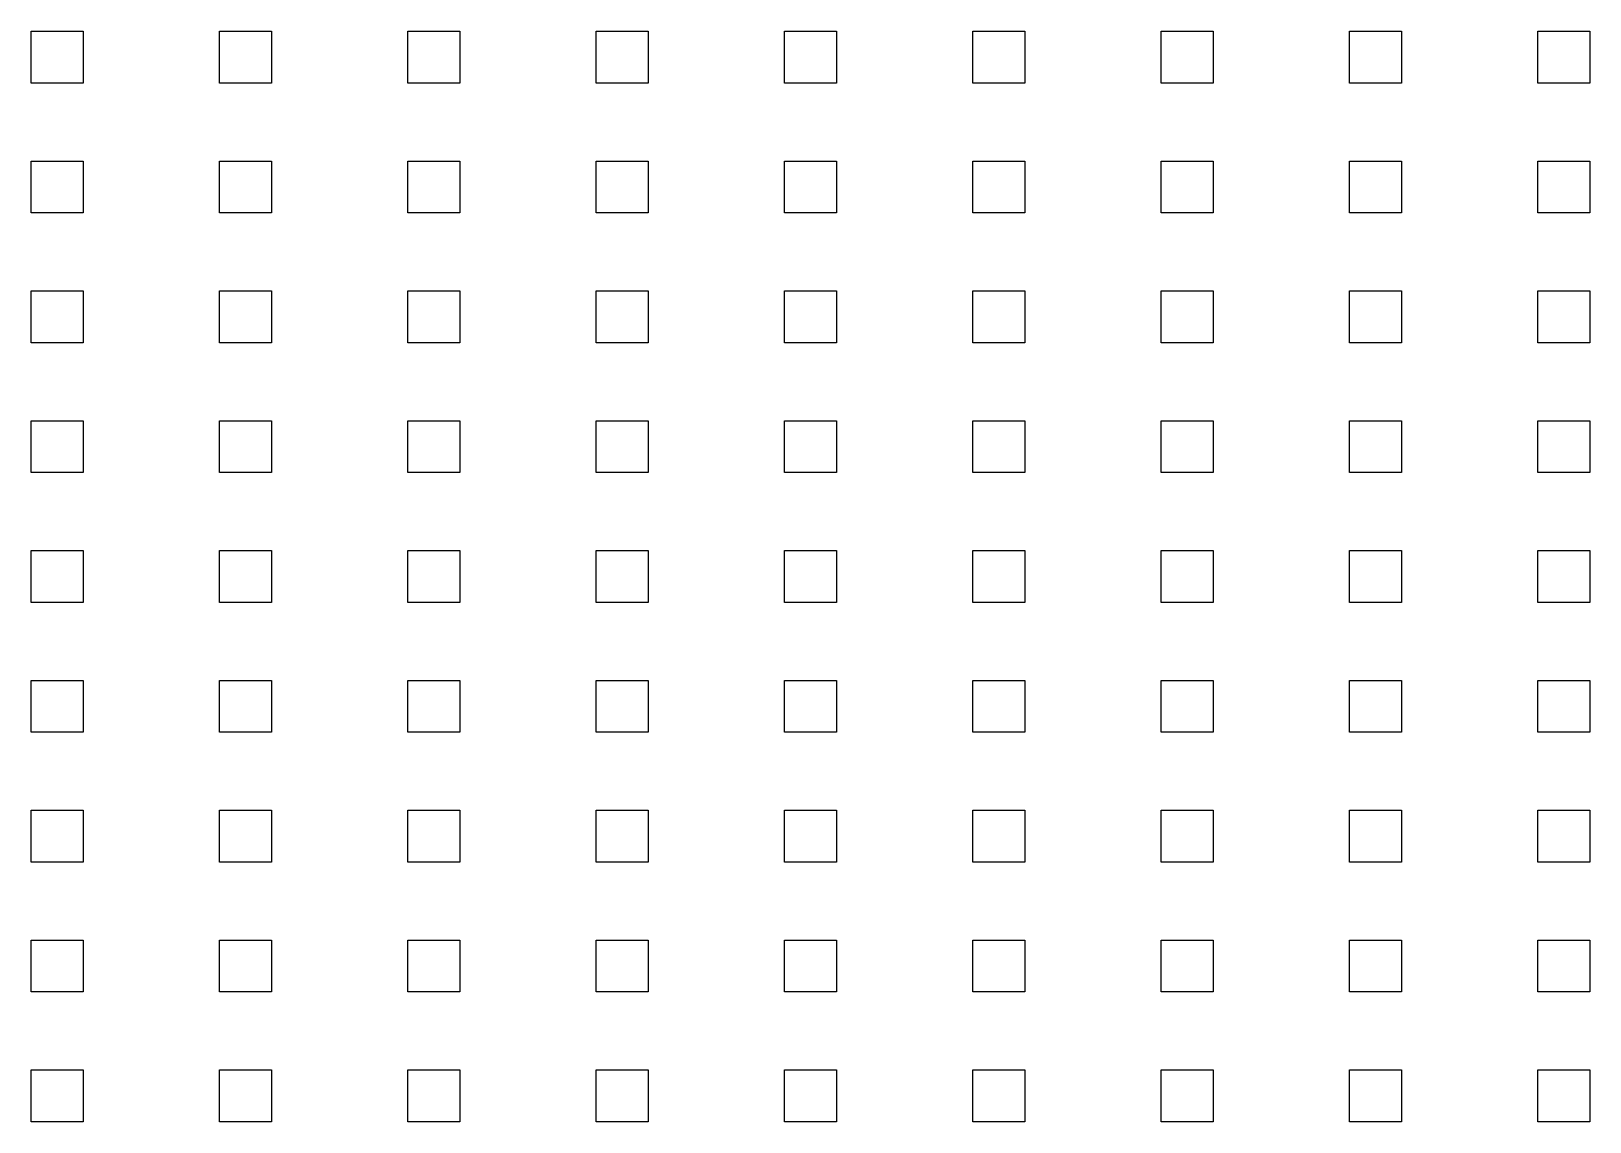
# Model space of a CAD drawing. Header units: millimetres. Extents: x 13 to 133, y -92 to -8.
import ezdxf

# ---------------------------------------------------------------- set-up
doc = ezdxf.new("R2010")
doc.units = ezdxf.units.MM
doc.header["$MEASUREMENT"] = 0
doc.layers.add('Ú²Ô 05', color=7, linetype='Continuous', true_color=0xffffff)

msp = doc.modelspace()

# ---------------------------------------------------------------- linework, layer by layer
at = {"layer": 'Ú²Ô 05'}
for p, q in [((12.5, -12, 21.95), (12.5, -8, 21.46)), ((12.5, -8, 21.46), (16.5, -8, 21.08)), ((16.5, -8, 21.08), (16.5, -12, 21.46)), ((27, -12, 19.8), (27, -8, 19.67)), ((27, -8, 19.67), (31, -8, 18.99)), ((31, -8, 18.99), (31, -12, 19.05)), ((41.5, -12, 16.89), (41.5, -8, 16.98)), ((41.5, -8, 16.98), (45.5, -8, 16.15)), ((45.5, -8, 16.15), (45.5, -12, 16.03)), ((56, -12, 13.73), (56, -8, 13.89)), ((56, -8, 13.89), (60, -8, 13.02)), ((60, -8, 13.02), (60, -12, 12.87)), ((70.5, -12, 10.72), (70.5, -8, 10.8)), ((70.5, -8, 10.8), (74.5, -8, 10)), ((74.5, -8, 10), (74.5, -12, 9.95)), ((85, -12, 8.14), (85, -8, 8.07)), ((85, -8, 8.07), (89, -8, 7.42)), ((89, -8, 7.42), (89, -12, 7.53)), ((99.5, -12, 6.2), (99.5, -8, 5.94)), ((99.5, -8, 5.94), (103.5, -8, 5.48)), ((103.5, -8, 5.48), (103.5, -12, 5.8)), ((114, -12, 5), (114, -8, 4.55)), ((114, -8, 4.55), (118, -8, 4.3)), ((118, -8, 4.3), (118, -12, 4.79)), ((128.5, -12, 4.48), (128.5, -8, 3.9)), ((128.5, -8, 3.9), (132.5, -8, 3.84)), ((132.5, -8, 3.84), (132.5, -12, 4.44)), ((16.5, -12, 21.46), (12.5, -12, 21.95)), ((31, -12, 19.05), (27, -12, 19.8)), ((45.5, -12, 16.03), (41.5, -12, 16.89)), ((60, -12, 12.87), (56, -12, 13.73)), ((74.5, -12, 9.95), (70.5, -12, 10.72)), ((89, -12, 7.53), (85, -12, 8.14)), ((103.5, -12, 5.8), (99.5, -12, 6.2)), ((118, -12, 4.79), (114, -12, 5)), ((132.5, -12, 4.44), (128.5, -12, 4.48)), ((12.5, -22, 22.52), (12.5, -18, 22.41)), ((12.5, -18, 22.41), (16.5, -18, 21.77)), ((16.5, -18, 21.77), (16.5, -22, 21.79)), ((27, -22, 19.62), (27, -18, 19.78)), ((27, -18, 19.78), (31, -18, 18.94)), ((31, -18, 18.94), (31, -22, 18.73)), ((41.5, -22, 16.37), (41.5, -18, 16.63)), ((41.5, -18, 16.63), (45.5, -18, 15.74)), ((45.5, -18, 15.74), (45.5, -22, 15.49)), ((56, -22, 13.28), (56, -18, 13.47)), ((56, -18, 13.47), (60, -18, 12.65)), ((60, -18, 12.65), (60, -22, 12.5)), ((70.5, -22, 10.65), (70.5, -18, 10.65)), ((70.5, -18, 10.65), (74.5, -18, 9.96)), ((74.5, -18, 9.96), (74.5, -22, 10.02)), ((85, -22, 8.63), (85, -18, 8.38)), ((85, -18, 8.38), (89, -18, 7.87)), ((89, -18, 7.87), (89, -22, 8.2)), ((99.5, -22, 7.33), (99.5, -18, 6.8)), ((99.5, -18, 6.8), (103.5, -18, 6.49)), ((103.5, -18, 6.49), (103.5, -22, 7.09)), ((114, -22, 6.68), (114, -18, 5.91)), ((114, -18, 5.91), (118, -18, 5.78)), ((118, -18, 5.78), (118, -22, 6.59)), ((128.5, -22, 6.53), (128.5, -18, 5.61)), ((128.5, -18, 5.61), (132.5, -18, 5.61)), ((132.5, -18, 5.61), (132.5, -22, 6.54)), ((16.5, -22, 21.79), (12.5, -22, 22.52)), ((31, -22, 18.73), (27, -22, 19.62)), ((45.5, -22, 15.49), (41.5, -22, 16.37)), ((60, -22, 12.5), (56, -22, 13.28)), ((74.5, -22, 10.02), (70.5, -22, 10.65)), ((89, -22, 8.2), (85, -22, 8.63)), ((103.5, -22, 7.09), (99.5, -22, 7.33)), ((118, -22, 6.59), (114, -22, 6.68)), ((132.5, -22, 6.54), (128.5, -22, 6.53)), ((12.5, -32, 22.14), (12.5, -28, 22.41)), ((12.5, -28, 22.41), (16.5, -28, 21.56)), ((16.5, -28, 21.56), (16.5, -32, 21.23)), ((27, -32, 18.73), (27, -28, 19.17)), ((27, -28, 19.17), (31, -28, 18.23)), ((31, -28, 18.23), (31, -32, 17.78)), ((41.5, -32, 15.43), (41.5, -28, 15.85)), ((41.5, -28, 15.85), (45.5, -28, 15)), ((45.5, -28, 15), (45.5, -32, 14.61)), ((56, -32, 12.74), (56, -28, 12.96)), ((56, -28, 12.96), (60, -28, 12.28)), ((60, -28, 12.28), (60, -32, 12.13)), ((70.5, -32, 10.8), (70.5, -28, 10.71)), ((70.5, -28, 10.71), (74.5, -28, 10.21)), ((74.5, -28, 10.21), (74.5, -32, 10.4)), ((85, -32, 9.59), (85, -28, 9.15)), ((85, -28, 9.15), (89, -28, 8.85)), ((89, -28, 8.85), (89, -32, 9.38)), ((99.5, -32, 9.07), (99.5, -28, 8.3)), ((99.5, -28, 8.3), (103.5, -28, 8.18)), ((103.5, -28, 8.18), (103.5, -32, 9.03)), ((114, -32, 9.08), (114, -28, 8.04)), ((114, -28, 8.04), (118, -28, 8.04)), ((118, -28, 8.04), (118, -32, 9.13)), ((128.5, -32, 9.3), (128.5, -28, 8.12)), ((128.5, -28, 8.12), (132.5, -28, 8.16)), ((132.5, -28, 8.16), (132.5, -32, 9.37)), ((16.5, -32, 21.23), (12.5, -32, 22.14)), ((31, -32, 17.78), (27, -32, 18.73)), ((45.5, -32, 14.61), (41.5, -32, 15.43)), ((60, -32, 12.13), (56, -32, 12.74)), ((74.5, -32, 10.4), (70.5, -32, 10.8)), ((89, -32, 9.38), (85, -32, 9.59)), ((103.5, -32, 9.03), (99.5, -32, 9.07)), ((118, -32, 9.13), (114, -32, 9.08)), ((132.5, -32, 9.37), (128.5, -32, 9.3)), ((12.5, -42, 20.85), (12.5, -38, 21.47)), ((12.5, -38, 21.47), (16.5, -38, 20.47)), ((16.5, -38, 20.47), (16.5, -42, 19.82)), ((27, -42, 17.18), (27, -38, 17.87)), ((27, -38, 17.87), (31, -38, 16.92)), ((31, -38, 16.92), (31, -42, 16.24)), ((41.5, -42, 14.12), (41.5, -38, 14.68)), ((41.5, -38, 14.68), (45.5, -38, 13.95)), ((45.5, -38, 13.95), (45.5, -42, 13.45)), ((56, -42, 12.14), (56, -38, 12.39)), ((56, -38, 12.39), (60, -38, 11.93)), ((60, -38, 11.93), (60, -42, 11.8)), ((70.5, -42, 11.19), (70.5, -38, 11.01)), ((70.5, -38, 11.01), (74.5, -38, 10.76)), ((74.5, -38, 10.76), (74.5, -42, 11.04)), ((85, -42, 10.93), (85, -38, 10.35)), ((85, -38, 10.35), (89, -38, 10.3)), ((89, -38, 10.3), (89, -42, 10.98)), ((99.5, -42, 11.33), (99.5, -38, 10.38)), ((99.5, -38, 10.38), (103.5, -38, 10.47)), ((103.5, -38, 10.47), (103.5, -42, 11.52)), ((114, -42, 12.05), (114, -38, 10.8)), ((114, -38, 10.8), (118, -38, 10.94)), ((118, -38, 10.94), (118, -42, 12.24)), ((128.5, -42, 12.63), (128.5, -38, 11.25)), ((128.5, -38, 11.25), (132.5, -38, 11.33)), ((132.5, -38, 11.33), (132.5, -42, 12.72)), ((16.5, -42, 19.82), (12.5, -42, 20.85)), ((31, -42, 16.24), (27, -42, 17.18)), ((45.5, -42, 13.45), (41.5, -42, 14.12)), ((60, -42, 11.8), (56, -42, 12.14)), ((74.5, -42, 11.04), (70.5, -42, 11.19)), ((89, -42, 10.98), (85, -42, 10.93)), ((103.5, -42, 11.52), (99.5, -42, 11.33)), ((118, -42, 12.24), (114, -42, 12.05)), ((132.5, -42, 12.72), (128.5, -42, 12.63)), ((12.5, -52, 18.78), (12.5, -48, 19.69)), ((12.5, -48, 19.69), (16.5, -48, 18.61)), ((16.5, -48, 18.61), (16.5, -52, 17.69)), ((27, -52, 15.09), (27, -48, 15.98)), ((27, -48, 15.98), (31, -48, 15.09)), ((31, -48, 15.09), (31, -52, 14.24)), ((41.5, -52, 12.51), (41.5, -48, 13.18)), ((41.5, -48, 13.18), (45.5, -48, 12.64)), ((45.5, -48, 12.64), (45.5, -52, 12.05)), ((56, -52, 11.44), (56, -48, 11.73)), ((56, -48, 11.73), (60, -48, 11.59)), ((60, -48, 11.59), (60, -52, 11.41)), ((70.5, -52, 11.69), (70.5, -48, 11.5)), ((70.5, -48, 11.5), (74.5, -48, 11.53)), ((74.5, -48, 11.53), (74.5, -52, 11.85)), ((85, -52, 12.53), (85, -48, 11.87)), ((85, -48, 11.87), (89, -48, 12.1)), ((89, -48, 12.1), (89, -52, 12.88)), ((99.5, -52, 13.95), (99.5, -48, 12.87)), ((99.5, -48, 12.87), (103.5, -48, 13.2)), ((103.5, -48, 13.2), (103.5, -52, 14.38)), ((114, -52, 15.39), (114, -48, 14.03)), ((114, -48, 14.03), (118, -48, 14.29)), ((118, -48, 14.29), (118, -52, 15.71)), ((128.5, -52, 16.26), (128.5, -48, 14.79)), ((128.5, -48, 14.79), (132.5, -48, 14.88)), ((132.5, -48, 14.88), (132.5, -52, 16.35)), ((16.5, -52, 17.69), (12.5, -52, 18.78)), ((31, -52, 14.24), (27, -52, 15.09)), ((45.5, -52, 12.05), (41.5, -52, 12.51)), ((60, -52, 11.41), (56, -52, 11.44)), ((74.5, -52, 11.85), (70.5, -52, 11.69)), ((89, -52, 12.88), (85, -52, 12.53)), ((103.5, -52, 14.38), (99.5, -52, 13.95)), ((118, -52, 15.71), (114, -52, 15.39)), ((132.5, -52, 16.35), (128.5, -52, 16.26)), ((12.5, -62, 16.1), (12.5, -58, 17.23)), ((12.5, -58, 17.23), (16.5, -58, 16.14)), ((16.5, -58, 16.14), (16.5, -62, 15.02)), ((27, -62, 12.63), (27, -58, 13.64)), ((27, -58, 13.64), (31, -58, 12.88)), ((31, -58, 12.88), (31, -62, 11.92)), ((41.5, -62, 10.72), (41.5, -58, 11.44)), ((41.5, -58, 11.44), (45.5, -58, 11.14)), ((45.5, -58, 11.14), (45.5, -62, 10.51)), ((56, -62, 10.64), (56, -58, 10.96)), ((56, -58, 10.96), (60, -58, 11.11)), ((60, -58, 11.11), (60, -62, 10.91)), ((70.5, -62, 12.06), (70.5, -58, 11.91)), ((70.5, -58, 11.91), (74.5, -58, 12.3)), ((74.5, -58, 12.3), (74.5, -62, 12.61)), ((85, -62, 14.26), (85, -58, 13.56)), ((85, -58, 13.56), (89, -58, 14.11)), ((89, -58, 14.11), (89, -62, 14.95)), ((99.5, -62, 16.77), (99.5, -58, 15.63)), ((99.5, -58, 15.63), (103.5, -58, 16.19)), ((103.5, -58, 16.19), (103.5, -62, 17.42)), ((114, -62, 18.88), (114, -58, 17.48)), ((114, -58, 17.48), (118, -58, 17.87)), ((118, -58, 17.87), (118, -62, 19.3)), ((128.5, -62, 19.94), (128.5, -58, 18.48)), ((128.5, -58, 18.48), (132.5, -58, 18.54)), ((132.5, -58, 18.54), (132.5, -62, 19.98)), ((16.5, -62, 15.02), (12.5, -62, 16.1)), ((31, -62, 11.92), (27, -62, 12.63)), ((45.5, -62, 10.51), (41.5, -62, 10.72)), ((60, -62, 10.91), (56, -62, 10.64)), ((74.5, -62, 12.61), (70.5, -62, 12.06)), ((89, -62, 14.95), (85, -62, 14.26)), ((103.5, -62, 17.42), (99.5, -62, 16.77)), ((118, -62, 19.3), (114, -62, 18.88)), ((132.5, -62, 19.98), (128.5, -62, 19.94)), ((12.5, -72, 13.07), (12.5, -68, 14.31)), ((12.5, -68, 14.31), (16.5, -68, 13.26)), ((16.5, -68, 13.26), (16.5, -72, 12.06)), ((27, -72, 10.02), (27, -68, 11.07)), ((27, -68, 11.07), (31, -68, 10.47)), ((31, -68, 10.47), (31, -72, 9.51)), ((41.5, -72, 8.93), (41.5, -68, 9.63)), ((41.5, -68, 9.63), (45.5, -68, 9.59)), ((45.5, -68, 9.59), (45.5, -72, 9)), ((56, -72, 9.93), (56, -68, 10.19)), ((56, -68, 10.19), (60, -68, 10.66)), ((60, -68, 10.66), (60, -72, 10.52)), ((70.5, -72, 12.58), (70.5, -68, 12.35)), ((70.5, -68, 12.35), (74.5, -68, 13.12)), ((74.5, -68, 13.12), (74.5, -72, 13.5)), ((85, -72, 16.08), (85, -68, 15.35)), ((85, -68, 15.35), (89, -68, 16.23)), ((89, -68, 16.23), (89, -72, 17.09)), ((99.5, -72, 19.61), (99.5, -68, 18.48)), ((99.5, -68, 18.48), (103.5, -68, 19.26)), ((103.5, -68, 19.26), (103.5, -72, 20.47)), ((114, -72, 22.28), (114, -68, 20.95)), ((114, -68, 20.95), (118, -68, 21.41)), ((118, -68, 21.41), (118, -72, 22.77)), ((128.5, -72, 23.38), (128.5, -68, 22.05)), ((128.5, -68, 22.05), (132.5, -68, 22.05)), ((132.5, -68, 22.05), (132.5, -72, 23.34)), ((16.5, -72, 12.06), (12.5, -72, 13.07)), ((31, -72, 9.51), (27, -72, 10.02)), ((45.5, -72, 9), (41.5, -72, 8.93)), ((60, -72, 10.52), (56, -72, 9.93)), ((74.5, -72, 13.5), (70.5, -72, 12.58)), ((89, -72, 17.09), (85, -72, 16.08)), ((103.5, -72, 20.47), (99.5, -72, 19.61)), ((118, -72, 22.77), (114, -72, 22.28)), ((132.5, -72, 23.34), (128.5, -72, 23.38)), ((12.5, -82, 9.96), (12.5, -78, 11.19)), ((12.5, -78, 11.19), (16.5, -78, 10.25)), ((16.5, -78, 10.25), (16.5, -82, 9.07)), ((27, -82, 7.49), (27, -78, 8.48)), ((27, -78, 8.48), (31, -78, 8.1)), ((31, -78, 8.1), (31, -82, 7.2)), ((41.5, -82, 7.32), (41.5, -78, 7.93)), ((41.5, -78, 7.93), (45.5, -78, 8.18)), ((45.5, -78, 8.18), (45.5, -82, 7.69)), ((56, -82, 9.45), (56, -78, 9.6)), ((56, -78, 9.6), (60, -78, 10.4)), ((60, -78, 10.4), (60, -82, 10.37)), ((70.5, -82, 13.31), (70.5, -78, 12.99)), ((70.5, -78, 12.99), (74.5, -78, 14.11)), ((74.5, -78, 14.11), (74.5, -82, 14.56)), ((85, -82, 17.96), (85, -78, 17.21)), ((85, -78, 17.21), (89, -78, 18.38)), ((89, -78, 18.38), (89, -82, 19.24)), ((99.5, -82, 22.32), (99.5, -78, 21.26)), ((99.5, -78, 21.26), (103.5, -78, 22.22)), ((103.5, -78, 22.22), (103.5, -82, 23.34)), ((114, -82, 25.38), (114, -78, 24.19)), ((114, -78, 24.19), (118, -78, 24.69)), ((118, -78, 24.69), (118, -82, 25.87)), ((128.5, -82, 26.32), (128.5, -78, 25.22)), ((128.5, -78, 25.22), (132.5, -78, 25.11)), ((132.5, -78, 25.11), (132.5, -82, 26.15)), ((16.5, -82, 9.07), (12.5, -82, 9.96)), ((31, -82, 7.2), (27, -82, 7.49)), ((45.5, -82, 7.69), (41.5, -82, 7.32)), ((60, -82, 10.37), (56, -82, 9.45)), ((74.5, -82, 14.56), (70.5, -82, 13.31)), ((89, -82, 19.24), (85, -82, 17.96)), ((103.5, -82, 23.34), (99.5, -82, 22.32)), ((118, -82, 25.87), (114, -82, 25.38)), ((132.5, -82, 26.15), (128.5, -82, 26.32)), ((12.5, -92, 7.03), (12.5, -88, 8.16)), ((12.5, -88, 8.16), (16.5, -88, 7.37)), ((16.5, -88, 7.37), (16.5, -92, 6.31)), ((27, -92, 5.28), (27, -88, 6.11)), ((27, -88, 6.11), (31, -88, 5.97)), ((31, -88, 5.97), (31, -92, 5.23)), ((41.5, -92, 6.06), (41.5, -88, 6.51)), ((41.5, -88, 6.51), (45.5, -88, 7.06)), ((45.5, -88, 7.06), (45.5, -92, 6.73)), ((56, -92, 9.28), (56, -88, 9.3)), ((56, -88, 9.3), (60, -88, 10.42)), ((60, -88, 10.42), (60, -92, 10.51)), ((70.5, -92, 14.23), (70.5, -88, 13.84)), ((70.5, -88, 13.84), (74.5, -88, 15.27)), ((74.5, -88, 15.27), (74.5, -92, 15.76)), ((85, -92, 19.81), (85, -88, 19.08)), ((85, -88, 19.08), (89, -88, 20.49)), ((89, -88, 20.49), (89, -92, 21.29)), ((99.5, -92, 24.77), (99.5, -88, 23.83)), ((99.5, -88, 23.83), (103.5, -88, 24.9)), ((103.5, -88, 24.9), (103.5, -92, 25.86)), ((114, -92, 27.95), (114, -88, 26.99)), ((114, -88, 26.99), (118, -88, 27.47)), ((118, -88, 27.47), (118, -92, 28.4)), ((128.5, -92, 28.55), (128.5, -88, 27.76)), ((128.5, -88, 27.76), (132.5, -88, 27.48)), ((132.5, -88, 27.48), (132.5, -92, 28.2)), ((16.5, -92, 6.31), (12.5, -92, 7.03)), ((31, -92, 5.23), (27, -92, 5.28)), ((45.5, -92, 6.73), (41.5, -92, 6.06)), ((60, -92, 10.51), (56, -92, 9.28)), ((74.5, -92, 15.76), (70.5, -92, 14.23)), ((89, -92, 21.29), (85, -92, 19.81)), ((103.5, -92, 25.86), (99.5, -92, 24.77)), ((118, -92, 28.4), (114, -92, 27.95)), ((132.5, -92, 28.2), (128.5, -92, 28.55))]:
    msp.add_line(p, q, dxfattribs=at)

doc.saveas('drawing.dxf')
